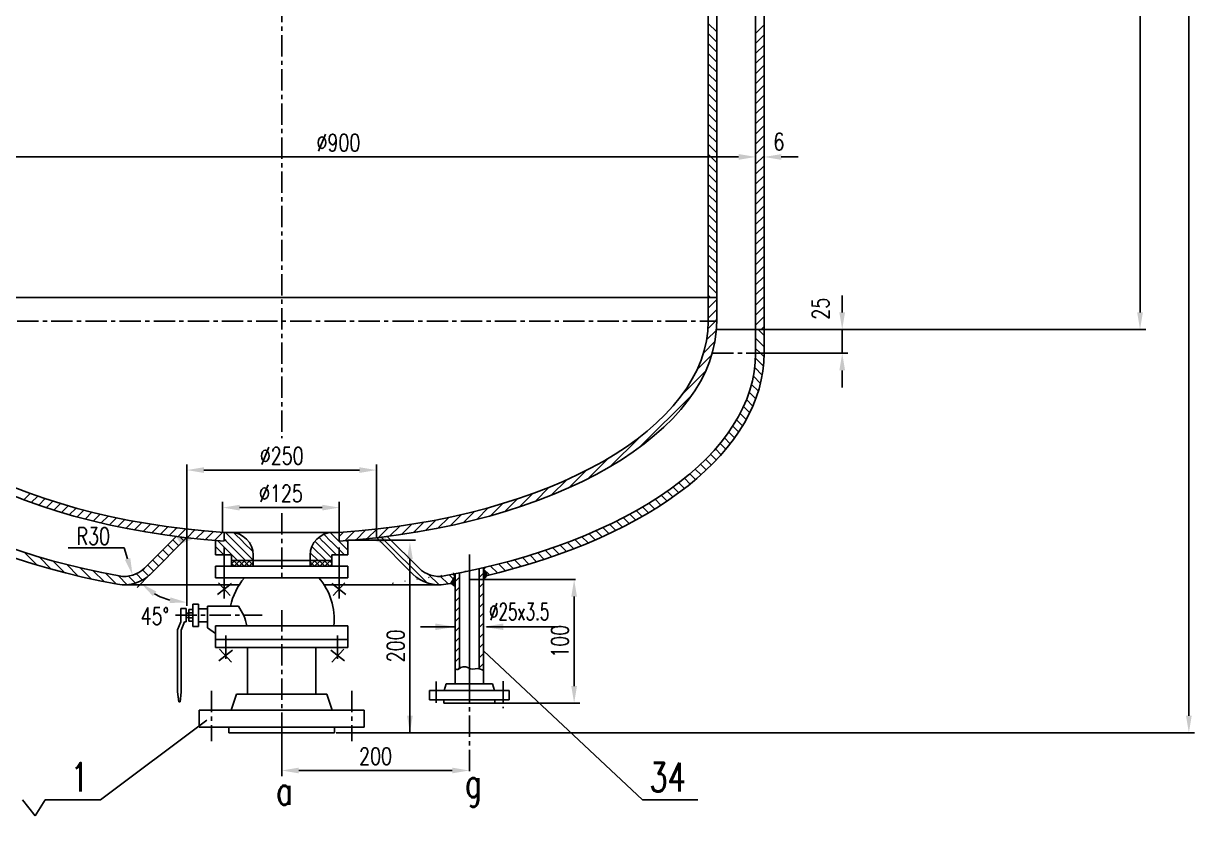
# Model space of a CAD drawing. Extents: x 0 to 1476, y -3 to 841.
# Drawn here: x 163.1 to 369, y 298.6 to 439.1 of the extents above; entities that cross this region are included whole.
import ezdxf
from ezdxf.enums import TextEntityAlignment as Align

# ---------------------------------------------------------------- set-up
doc = ezdxf.new("R2010")
doc.units = 0
doc.header["$LTSCALE"] = 3
doc.header["$MEASUREMENT"] = 0
doc.linetypes.add('CENTER', pattern=[2, 1.25, -0.25, 0.25, -0.25])
doc.layers.get('0').update_dxf_attribs({"linetype": 'CONTINUOUS'})
doc.layers.get('DEFPOINTS').update_dxf_attribs({"linetype": 'CONTINUOUS'})
for name, color, linetype in [('1', 2, 'CONTINUOUS'), ('2', 1, 'CONTINUOUS'), ('3', 2, 'CENTER'), ('4', 2, 'CENTER')]:
    doc.layers.add(name, color=color, linetype=linetype)
doc.styles.get("Standard").update_dxf_attribs({"font": 'simplex', "width": 0.75, "bigfont": 'hztxt'})
doc.dimstyles.get("Standard").update_dxf_attribs({"dimtxt": 3, "dimasz": 3, "dimexe": 1, "dimexo": 0.06, "dimgap": 1, "dimtad": 1, "dimzin": 0, "dimtxsty": 'STANDARD', "dimcen": 0.09, "dimclrd": 3, "dimclre": 3, "dimclrt": 3, "dimazin": 3, "dimtfac": 0.051429, "dimtofl": 0, "dimtmove": 0, "dimatfit": 3, "dimtolj": 1, "dimtzin": 0})

# ---------------------------------------------------------------- blocks, each defined once
blk = doc.blocks.new('*D32')
at = {"color": 3, "linetype": 'BYBLOCK'}
for p, q in [((3090.26, 982.29), (3098.92, 982.29)), ((3097.92, 483.58), (3097.92, 979.29)), ((2961.02, 480.58), (3098.92, 480.58))]:
    blk.add_line(p, q, dxfattribs=at)
for points in [[(3097.42, 979.29), (3098.42, 979.29), (3097.92, 982.29)], [(3097.42, 483.58), (3098.42, 483.58), (3097.92, 480.58)]]:
    blk.add_solid(points, dxfattribs=at)
at = {"layer": 'DEFPOINTS', "color": 0, "linetype": 'BYBLOCK'}
for p in [(3090.2, 982.29), (3097.92, 982.29), (2960.96, 480.58)]:
    blk.add_point(p, dxfattribs=at)
at = {"color": 3, "linetype": 'BYBLOCK', "insert": (3095.42, 731.43), "char_height": 3, "attachment_point": 5, "rotation": 90}
blk.add_mtext('\\A1;3760', dxfattribs=at)
blk = doc.blocks.new('*D23')
at = {"color": 3, "linetype": 'BYBLOCK'}
for p, q in [((2855.09, 517.5), (2855.09, 518.44)), ((2858.09, 517.44), (3018.75, 517.44)), ((3021.75, 517.5), (3021.75, 518.44))]:
    blk.add_line(p, q, dxfattribs=at)
for points in [[(2858.09, 517.94), (2858.09, 516.94), (2855.09, 517.44)], [(3018.75, 517.94), (3018.75, 516.94), (3021.75, 517.44)]]:
    blk.add_solid(points, dxfattribs=at)
at = {"layer": 'DEFPOINTS', "color": 0, "linetype": 'BYBLOCK'}
for p in [(2855.09, 517.44), (3021.75, 517.44), (3021.75, 517.44)]:
    blk.add_point(p, dxfattribs=at)
at = {"color": 3, "linetype": 'BYBLOCK', "insert": (2948.39, 519.94), "char_height": 3, "attachment_point": 5}
blk.add_mtext('\\A1;∅900', dxfattribs=at)
blk = doc.blocks.new('*D28')
at = {"color": 3, "linetype": 'BYBLOCK'}
for p, q in [((3089.27, 746.47), (3088.33, 746.47)), ((3089.33, 743.47), (3089.33, 554.45)), ((3023.31, 551.45), (3090.33, 551.45))]:
    blk.add_line(p, q, dxfattribs=at)
for points in [[(3088.83, 743.47), (3089.83, 743.47), (3089.33, 746.47)], [(3088.83, 554.45), (3089.83, 554.45), (3089.33, 551.45)]]:
    blk.add_solid(points, dxfattribs=at)
at = {"layer": 'DEFPOINTS', "color": 0, "linetype": 'BYBLOCK'}
for p in [(3089.33, 746.47), (3023.25, 551.45), (3089.33, 551.45)]:
    blk.add_point(p, dxfattribs=at)
at = {"color": 3, "linetype": 'BYBLOCK', "insert": (3086.83, 648.96), "char_height": 3, "attachment_point": 5, "rotation": 90}
blk.add_mtext('\\A1;1475', dxfattribs=at)
blk = doc.blocks.new('*D40')
at = {"color": 3, "linetype": 'BYBLOCK'}
for p, q in [((2928.03, 451.5), (2928.03, 456.79)), ((2931.03, 455.79), (2945.55, 455.79)), ((2948.55, 451.48), (2948.55, 456.79))]:
    blk.add_line(p, q, dxfattribs=at)
for points in [[(2931.03, 456.29), (2931.03, 455.29), (2928.03, 455.79)], [(2945.55, 456.29), (2945.55, 455.29), (2948.55, 455.79)]]:
    blk.add_solid(points, dxfattribs=at)
at = {"layer": 'DEFPOINTS', "color": 0, "linetype": 'BYBLOCK'}
for p in [(2948.55, 455.79), (2928.03, 451.44), (2948.55, 451.42)]:
    blk.add_point(p, dxfattribs=at)
at = {"color": 3, "linetype": 'BYBLOCK', "insert": (2938.29, 458.29), "char_height": 3, "attachment_point": 5}
blk.add_mtext('\\A1;∅125', dxfattribs=at)
blk = doc.blocks.new('*D10')
at = {"color": 3, "linetype": 'BYBLOCK'}
for p, q in [((2921.75, 450.58), (2921.75, 463.39)), ((2955.09, 450.58), (2955.09, 463.39)), ((2924.75, 462.39), (2952.09, 462.39))]:
    blk.add_line(p, q, dxfattribs=at)
for points in [[(2924.75, 462.89), (2924.75, 461.89), (2921.75, 462.39)], [(2952.09, 462.89), (2952.09, 461.89), (2955.09, 462.39)]]:
    blk.add_solid(points, dxfattribs=at)
at = {"layer": 'DEFPOINTS', "color": 0, "linetype": 'BYBLOCK'}
for p in [(2955.09, 462.39), (2921.75, 450.52), (2955.09, 450.52)]:
    blk.add_point(p, dxfattribs=at)
at = {"color": 3, "linetype": 'BYBLOCK', "insert": (2938.42, 464.89), "char_height": 3, "attachment_point": 5}
blk.add_mtext('\\A1;∅250', dxfattribs=at)
blk = doc.blocks.new('*D19')
at = {"color": 3, "linetype": 'BYBLOCK'}
for p, q in [((2938.42, 407.13), (2938.42, 399.7)), ((2971.42, 400.65), (2971.42, 401.7)), ((2968.42, 400.7), (2941.42, 400.7))]:
    blk.add_line(p, q, dxfattribs=at)
for points in [[(2941.42, 401.2), (2941.42, 400.2), (2938.42, 400.7)], [(2968.42, 401.2), (2968.42, 400.2), (2971.42, 400.7)]]:
    blk.add_solid(points, dxfattribs=at)
at = {"layer": 'DEFPOINTS', "color": 0, "linetype": 'BYBLOCK'}
for p in [(2938.42, 407.19), (2938.42, 400.7), (2971.42, 400.59)]:
    blk.add_point(p, dxfattribs=at)
at = {"color": 3, "linetype": 'BYBLOCK', "insert": (2954.92, 403.2), "char_height": 3, "attachment_point": 5}
blk.add_mtext('\\A1;200', dxfattribs=at)
blk = doc.blocks.new('*D9')
at = {"color": 3, "linetype": 'BYBLOCK'}
for p, q in [((2990.08, 443.15), (2988.84, 443.15)), ((2989.84, 424.43), (2989.84, 440.15)), ((2975.98, 421.43), (2990.84, 421.43))]:
    blk.add_line(p, q, dxfattribs=at)
for points in [[(2989.34, 440.15), (2990.34, 440.15), (2989.84, 443.15)], [(2989.34, 424.43), (2990.34, 424.43), (2989.84, 421.43)]]:
    blk.add_solid(points, dxfattribs=at)
at = {"layer": 'DEFPOINTS', "color": 0, "linetype": 'BYBLOCK'}
for p in [(2989.84, 443.15), (2990.14, 443.15), (2975.92, 421.43)]:
    blk.add_point(p, dxfattribs=at)
at = {"color": 3, "linetype": 'BYBLOCK', "insert": (2987.34, 432.29), "char_height": 3, "attachment_point": 5, "rotation": 90}
blk.add_mtext('\\A1;100', dxfattribs=at)
blk = doc.blocks.new('*D30')
at = {"color": 3, "linetype": 'BYBLOCK'}
for p, q in [((3036.97, 481.2), (3036.97, 484.2)), ((3040.87, 478.2), (3035.97, 478.2)), ((3036.97, 474.03), (3036.97, 478.2)), ((3023.31, 474.03), (3037.97, 474.03)), ((3036.97, 471.03), (3036.97, 468.03))]:
    blk.add_line(p, q, dxfattribs=at)
for points in [[(3036.47, 481.2), (3037.47, 481.2), (3036.97, 478.2)], [(3036.47, 471.03), (3037.47, 471.03), (3036.97, 474.03)]]:
    blk.add_solid(points, dxfattribs=at)
at = {"layer": 'DEFPOINTS', "color": 0, "linetype": 'BYBLOCK'}
for p in [(3036.97, 478.2), (3040.93, 478.2), (3023.25, 474.03)]:
    blk.add_point(p, dxfattribs=at)
at = {"color": 3, "linetype": 'BYBLOCK', "insert": (3033.17, 481.86), "char_height": 3, "attachment_point": 5, "rotation": 90}
blk.add_mtext('\\A1;25', dxfattribs=at)

msp = doc.modelspace()

# ---------------------------------------------------------------- hatches: boundary and pattern name
at = {"layer": '1'}
h = msp.add_hatch(dxfattribs=at)
h.set_pattern_fill('ANSI31', color=256, scale=8, angle=90, style=0)
h.set_pattern_definition([(135, (-2729.9213, -101.7991), (-0.70710678, -0.70710678), [])])
edge = h.paths.add_edge_path()
edge.add_ellipse((208.49706, 386.77873), major_axis=(-76.5, 0), ratio=0.509803922, start_angle=81.2562874, end_angle=82.3912893, ccw=False)
edge.add_line((196.86792, 348.23198), (196.86792, 345.67714))
edge.add_line((196.86792, 345.67714), (199.6921, 345.67714))
edge.add_line((199.6921, 345.67714), (199.6921, 344.67714))
edge.add_line((199.6921, 344.67714), (203.5111, 344.67714))
edge.add_line((203.5111, 344.67714), (203.5111, 345.62231))
edge.add_arc((199.5111, 345.62231), 4, 360, 450)
edge.add_line((199.5111, 349.62231), (198.36792, 349.62231))
edge.add_line((198.36792, 349.62231), (198.36792, 348.12211))
edge = h.paths.add_edge_path()
edge.add_line((217.30203, 345.67714), (220.1262, 345.67714))
edge.add_line((220.1262, 345.67714), (220.1262, 348.23198))
edge.add_ellipse((208.49706, 386.77873), major_axis=(-76.5, 0), ratio=0.509803922, start_angle=97.6087107, end_angle=98.7437126, ccw=False)
edge.add_line((218.6262, 348.12211), (218.6262, 349.62231))
edge.add_line((218.6262, 349.62231), (217.48302, 349.62231))
edge.add_arc((217.48302, 345.62231), 4, 90, 180)
edge.add_line((213.48302, 345.62231), (213.48302, 344.67714))
edge.add_line((213.48302, 344.67714), (217.30203, 344.67714))
edge.add_line((217.30203, 344.67714), (217.30203, 345.67714))
h = msp.add_hatch(dxfattribs=at)
h.set_pattern_fill('ANSI37', color=256, scale=5, angle=90, style=0)
h.set_pattern_definition([(135, (-2729.92126, -101.79907), (-0.44194174, -0.44194174), []), (225, (-2729.92126, -101.79907), (0.44194174, -0.44194174), [])])
h.paths.add_polyline_path([(199.6921, 344.67714), (199.6921, 343.67714), (203.5111, 343.67714), (203.5111, 344.67714)])
h.paths.add_polyline_path([(217.30203, 343.67714), (217.30203, 344.67714), (213.48302, 344.67714), (213.48302, 343.67714)])
h = msp.add_hatch(dxfattribs=at)
h.set_pattern_fill('ANSI31', color=256, scale=10, style=0)
h.set_pattern_definition([(45, (-2729.9213, -92.9115), (-0.8838835, 0.8838835), [])])
edge = h.paths.add_edge_path()
edge.add_ellipse((208.49706, 381.11873), major_axis=(83.33, 0), ratio=0.500060002, start_angle=-68.5299612, end_angle=-67.9662463, ccw=False)
edge.add_line((238.99706, 342.34025), (238.99706, 325.69483))
edge.add_arc((239.33429, 325.92744), 0.40967, 214.5961489, 309.8987162)
edge.add_arc((240.61783, 324.48637), 1.52039, 124.4145332, 132.1740276, ccw=False)
edge.add_line((239.75854, 325.74065), (239.75854, 342.49218))
h.paths.add_polyline_path([(243.99706, 341.34914), (243.23558, 341.34914), (243.23558, 325.66101, -0.039095138), (243.99706, 325.38296)])
edge = h.paths.add_edge_path()
edge.add_ellipse((208.49706, 381.11873), major_axis=(83.33, 0), ratio=0.500060002, start_angle=-65.3623021, end_angle=-64.7849442, ccw=False)
edge.add_line((243.23558, 343.24229), (243.23558, 341.34914))
edge.add_line((243.23558, 341.34914), (243.99706, 341.34914))
edge.add_line((243.99706, 341.34914), (243.99706, 343.41925))

# ---------------------------------------------------------------- linework, layer by layer
at = {"color": 3, "linetype": 'BYBLOCK'}
for p, q in [((288.82706, 415.62684), (285.82706, 415.62684)), ((296.32706, 415.62684), (299.32706, 415.62684)), ((220.1262, 348.27142), (232.04357, 348.27142)), ((180.81388, 346.89514), (181.40165, 344.98346)), ((231.04357, 344.9623), (231.04357, 314.42157)), ((185.38562, 342.2745), (183.06707, 339.95594)), ((232.90406, 333.04617), (238.99706, 333.04617)), ((244.5318, 333.04617), (257.06066, 333.04617)), ((218.06076, 314.42157), (232.04357, 314.42157))]:
    msp.add_line(p, q, dxfattribs=at)
msp.add_arc((191.82706, 348.71593), 11.3885, 240.1370484, 254.8629516, dxfattribs=at)
for points in [[(288.82706, 416.12684), (288.82706, 415.12684), (291.82706, 415.62684)], [(296.32706, 416.12684), (296.32706, 415.12684), (293.32706, 415.62684)], [(230.54357, 344.9623), (231.54357, 344.9623), (231.04357, 347.9623)], [(181.87957, 345.1304), (180.92372, 344.83652), (182.28329, 342.11593)], [(185.85252, 338.44257), (186.46033, 339.23665), (183.77418, 340.66305)], [(188.91905, 338.21822), (188.78734, 337.22693), (191.82706, 337.32744)], [(235.49706, 332.46284), (235.49706, 333.62951), (238.99706, 333.04617)], [(247.49706, 332.46284), (247.49706, 333.62951), (243.99706, 333.04617)], [(230.54357, 317.42157), (231.54357, 317.42157), (231.04357, 314.42157)]]:
    msp.add_solid(points, dxfattribs=at)
at = {"layer": '1'}
for p, q in [((284.99706, 437.59246), (283.49706, 439.09246)), ((291.82706, 437.33496), (293.32706, 438.83496)), ((284.99706, 435.82469), (283.49706, 437.32469)), ((291.82706, 435.56719), (293.32706, 437.06719)), ((284.99706, 434.05692), (283.49706, 435.55692)), ((291.82706, 433.79942), (293.32706, 435.29942)), ((284.99706, 432.28915), (283.49706, 433.78915)), ((291.82706, 432.03166), (293.32706, 433.53166)), ((284.99706, 430.52139), (283.49706, 432.02139)), ((291.82706, 430.26389), (293.32706, 431.76389)), ((284.99706, 428.75362), (283.49706, 430.25362)), ((284.99706, 426.98585), (283.49706, 428.48585)), ((291.82706, 428.49612), (293.32706, 429.99612)), ((284.99706, 425.21809), (283.49706, 426.71809)), ((291.82706, 426.72835), (293.32706, 428.22835)), ((291.82706, 424.96059), (293.32706, 426.46059)), ((284.99706, 423.45032), (283.49706, 424.95032)), ((291.82706, 423.19282), (293.32706, 424.69282)), ((284.99706, 421.68255), (283.49706, 423.18255)), ((291.82706, 421.42505), (293.32706, 422.92505)), ((284.99706, 419.91479), (283.49706, 421.41479)), ((291.82706, 419.65729), (293.32706, 421.15729)), ((284.99706, 418.14702), (283.49706, 419.64702)), ((291.82706, 417.88952), (293.32706, 419.38952)), ((284.99706, 416.37925), (283.49706, 417.87925)), ((284.99706, 414.61149), (283.49706, 416.11149)), ((291.82706, 416.12175), (293.32706, 417.62175)), ((284.99706, 412.84372), (283.49706, 414.34372)), ((291.82706, 414.35399), (293.32706, 415.85399)), ((291.82706, 412.58622), (293.32706, 414.08622)), ((284.99706, 411.07595), (283.49706, 412.57595)), ((291.82706, 410.81845), (293.32706, 412.31845)), ((284.99706, 409.30818), (283.49706, 410.80818)), ((291.82706, 409.05069), (293.32706, 410.55069)), ((284.99706, 407.54042), (283.49706, 409.04042)), ((291.82706, 407.28292), (293.32706, 408.78292)), ((284.99706, 405.77265), (283.49706, 407.27265)), ((291.82706, 405.51515), (293.32706, 407.01515)), ((284.99706, 404.00488), (283.49706, 405.50488)), ((284.99706, 402.23712), (283.49706, 403.73712)), ((291.82706, 403.74738), (293.32706, 405.24738)), ((284.99706, 400.46935), (283.49706, 401.96935)), ((291.82706, 401.97962), (293.32706, 403.47962)), ((291.82706, 400.21185), (293.32706, 401.71185)), ((284.99706, 398.70158), (283.49706, 400.20158)), ((291.82706, 398.44408), (293.32706, 399.94408)), ((284.99706, 396.93382), (283.49706, 398.43382)), ((291.82706, 396.67632), (293.32706, 398.17632)), ((284.99706, 395.16605), (283.49706, 396.66605)), ((291.82706, 394.90855), (293.32706, 396.40855)), ((284.99706, 393.39828), (283.49706, 394.89828)), ((291.82706, 393.14078), (293.32706, 394.64078)), ((284.99706, 391.63051), (283.49706, 393.13051)), ((283.91108, 390.94873), (283.49706, 391.36275)), ((291.82706, 391.37302), (293.32706, 392.87302)), ((283.49706, 389.06453), (284.99706, 390.56453)), ((291.82706, 389.60525), (293.32706, 391.10525)), ((291.82706, 387.83748), (293.32706, 389.33748)), ((283.49706, 387.29676), (284.99706, 388.79676)), ((291.82706, 386.06971), (293.32706, 387.56971)), ((283.20428, 383.46844), (284.93423, 385.1984)), ((283.45237, 385.4843), (284.7468, 386.77873)), ((284.7468, 386.77873), (284.99706, 387.029)), ((293.32706, 384.22291), (292.26124, 385.28873)), ((292.81385, 385.28873), (293.32706, 385.80195)), ((282.64466, 381.14106), (284.6678, 383.1642)), ((293.32706, 382.25096), (291.82706, 383.75096)), ((292.69152, 381.11873), (291.82706, 381.98319)), ((293.31813, 380.49213), (292.69152, 381.11873)), ((281.54054, 378.26917), (284.10214, 380.83077)), ((293.20821, 378.83428), (291.80829, 380.2342)), ((278.92504, 373.8859), (283.0294, 377.99027)), ((292.6859, 375.82106), (291.43347, 377.07348)), ((292.99157, 377.28315), (291.6747, 378.60002)), ((292.30419, 374.435), (291.10273, 375.63646)), ((271.36328, 364.55637), (280.70279, 373.89589)), ((291.35025, 371.85341), (290.22261, 372.98105)), ((291.85638, 373.11504), (290.69575, 374.27567)), ((290.792, 370.64389), (289.69118, 371.74471)), ((289.53862, 368.36173), (288.4774, 369.42295)), ((290.18672, 369.4814), (289.10774, 370.56038)), ((288.12754, 366.23728), (287.09227, 367.27255)), ((288.85123, 367.28136), (287.8044, 368.32819)), ((266.23046, 361.19133), (271.38238, 366.34324)), ((286.58118, 364.2481), (285.56219, 365.2671)), ((287.37011, 365.22694), (286.34401, 366.25305)), ((262.35153, 359.08016), (265.93845, 362.66708)), ((284.04354, 361.48245), (283.03616, 362.48982)), ((284.9163, 362.37746), (283.90645, 363.3873)), ((285.76268, 363.29884), (284.74902, 364.3125)), ((258.97966, 357.47606), (262.0059, 360.5023)), ((282.22406, 359.76639), (281.21822, 360.77223)), ((283.14573, 360.61249), (282.13964, 361.61858)), ((255.90703, 356.1712), (258.61786, 358.88202)), ((279.32593, 357.36122), (278.31566, 358.37149)), ((280.31326, 358.14166), (279.30523, 359.14969)), ((281.27958, 358.9431), (280.27306, 359.94962)), ((163.17272, 355.36077), (164.29541, 356.48346)), ((250.32502, 354.12472), (252.67518, 356.47488)), ((253.03955, 355.07148), (255.54134, 357.57327)), ((277.29134, 355.86028), (276.27465, 356.87697)), ((278.31839, 356.60099), (277.30521, 357.61417)), ((164.46607, 354.88635), (165.59846, 356.01874)), ((165.77459, 354.4271), (166.91689, 355.5694)), ((167.09817, 353.98292), (168.25058, 355.13533)), ((168.4367, 353.55368), (169.59942, 354.7164)), ((169.7901, 353.13932), (170.96332, 354.31253)), ((245.23505, 352.57028), (247.37527, 354.71051)), ((247.73085, 353.29831), (249.96444, 355.53191)), ((274.09919, 353.74913), (273.06888, 354.77943)), ((275.18118, 354.4349), (274.15588, 355.4602)), ((276.24541, 355.13844), (275.22466, 356.15919)), ((171.15831, 352.73976), (172.3422, 353.92365)), ((172.54128, 352.35496), (173.73604, 353.54971)), ((173.93898, 351.98489), (175.14478, 353.19069)), ((175.35141, 351.62955), (176.56844, 352.84658)), ((176.77858, 351.28896), (178.00702, 352.5174)), ((178.22052, 350.96313), (179.46055, 352.20316)), ((235.97512, 350.38142), (237.86743, 352.27373)), ((238.19997, 350.83851), (240.14158, 352.78011)), ((240.4799, 351.35067), (242.47777, 353.34854)), ((242.82195, 351.92495), (244.88506, 353.98806)), ((269.60261, 351.17464), (268.54847, 352.22878)), ((270.75124, 351.79378), (269.70357, 352.84145)), ((271.88379, 352.42899), (270.84227, 353.47051)), ((272.99991, 353.08064), (271.96419, 354.11636)), ((179.67728, 350.65212), (180.92909, 351.90393)), ((181.14892, 350.356), (182.41271, 351.61979)), ((182.63555, 350.07486), (183.9115, 351.35081)), ((184.13727, 349.80881), (185.42559, 351.09713)), ((185.6542, 349.55797), (186.9551, 350.85888)), ((187.1865, 349.32251), (188.50021, 350.63622)), ((188.73434, 349.10259), (190.06109, 350.42934)), ((190.29793, 348.89841), (191.63797, 350.23844)), ((191.87749, 348.7102), (193.23108, 350.06379)), ((223.52582, 348.53873), (225.2086, 350.2215)), ((225.51029, 348.75543), (227.22102, 350.46615)), ((227.52734, 349.00471), (229.26818, 350.74555)), ((229.57934, 349.28895), (231.35284, 351.06244)), ((231.66905, 349.61088), (233.47823, 351.42007)), ((233.79969, 349.97376), (235.64821, 351.82228)), ((266.06353, 349.41041), (264.98826, 350.48569)), ((267.25847, 349.98325), (266.1905, 351.05121)), ((268.43825, 350.57123), (267.37734, 351.63214)), ((190.40166, 347.29054), (189.341, 348.3512)), ((191.28555, 348.17442), (190.5988, 348.86117)), ((191.82706, 349.22783), (191.82706, 336.72283)), ((193.47328, 348.53822), (194.84069, 349.90563)), ((195.08557, 348.38274), (196.4671, 349.76428)), ((196.71467, 348.24408), (198.11066, 349.64007)), ((198.36792, 349.62231), (199.5111, 349.62231)), ((218.6262, 348.94241), (219.3578, 349.674)), ((219.64675, 348.19518), (221.27889, 349.82733)), ((221.5719, 348.35257), (223.22857, 350.00924)), ((234.0491, 340.7662), (226.00185, 348.81346)), ((261.13712, 347.26576), (260.0303, 348.37258)), ((262.3903, 347.78034), (261.29169, 348.87895)), ((263.62923, 348.30918), (262.53862, 349.39979)), ((264.85371, 348.85247), (263.77088, 349.9353)), ((165.50417, 343.90376), (163.29613, 346.1118)), ((180.81388, 346.89514), (170.9555, 346.89514)), ((188.6339, 345.52277), (187.57324, 346.58343)), ((189.51778, 346.40665), (188.45712, 347.46731)), ((198.36792, 346.99339), (198.36792, 338.02721)), ((218.6262, 346.99339), (218.6262, 338.02721)), ((254.66266, 344.90139), (253.51209, 346.05195)), ((255.98493, 345.34688), (254.84345, 346.48836)), ((257.29362, 345.80596), (256.16107, 346.9385)), ((258.58863, 346.27871), (257.46484, 347.4025)), ((259.86984, 346.76527), (258.75463, 347.88048)), ((167.98626, 343.18944), (165.85886, 345.31684)), ((170.39509, 342.54837), (168.33584, 344.60762)), ((172.73999, 341.97124), (170.73941, 343.97182)), ((185.98225, 342.87112), (184.92159, 343.93178)), ((186.86613, 343.755), (185.80547, 344.81566)), ((187.75001, 344.63889), (186.68935, 345.69955)), ((247.85013, 342.87508), (246.6518, 344.07341)), ((249.23929, 343.25369), (248.05081, 344.44217)), ((250.61516, 343.64559), (249.43638, 344.82436)), ((251.9777, 344.05081), (250.80849, 345.22002)), ((253.32689, 344.46939), (252.16708, 345.6292)), ((175.02827, 341.45073), (173.07901, 343.39998)), ((177.26583, 340.98093), (175.36206, 342.88471)), ((179.45751, 340.55702), (177.5945, 342.42003)), ((181.34861, 340.43369), (179.77886, 342.00344)), ((182.82411, 340.72596), (181.59373, 341.95633)), ((184.05137, 341.26646), (182.94553, 342.3723)), ((185.08652, 341.99907), (184.02394, 343.06166)), ((236.16995, 340.41312), (234.33497, 342.2481)), ((237.75345, 340.59739), (236.4485, 341.90234)), ((238.99706, 341.12154), (237.97542, 342.14319)), ((245.03199, 342.15769), (243.99706, 343.19261)), ((246.44769, 342.50975), (245.23936, 343.71808)), ((241.49706, 341.34914), (258.90489, 341.34914)), ((198.66539, 331.50329), (198.66539, 327.38594)), ((218.32874, 331.50329), (218.32874, 327.38594)), ((271.96132, 302.6486), (243.98188, 328.82676)), ((176.62403, 302.6486), (195.34229, 316.65116)), ((162.92055, 302.6486), (165.15076, 299.84257)), ((165.15076, 299.84257), (166.9424, 302.6486))]:
    msp.add_line(p, q, dxfattribs=at)
for centre, radius, start, end in [((239.33429, 325.92744), 0.40967, 214.5961489, 309.8987162), ((241.84099, 320.66003), 5.19179, 65.4627605, 78.2844882)]:
    msp.add_arc(centre, radius, start, end, dxfattribs=at)
at = {"layer": '1', "color": 2}
for centre, radius, start, end in [((240.61783, 324.48637), 1.52039, 61.9706201, 132.1740276), ((242.20496, 327.46764), 1.85702, 241.9706201, 291.8201176)]:
    msp.add_arc(centre, radius, start, end, dxfattribs=at)
at = {"layer": '1'}
for points in [[(189.93413, 348.94432), (190.72663, 347.6155), (193.17223, 348.56928)], [(227.06, 348.94432), (226.2675, 347.6155), (223.8219, 348.56928)], [(238.99706, 342.34025), (238.06693, 340.65637), (238.99706, 339.95398)], [(238.99706, 341.86023), (238.99706, 342.34025), (238.3768, 342.21969)], [(243.99706, 342.974), (243.99706, 343.41925), (244.55903, 343.55287)], [(243.99706, 343.41925), (243.99706, 341.13594), (244.79306, 342.1043)]]:
    msp.add_solid(points, dxfattribs=at)
at = {"layer": '2'}
for p, q in [((283.49706, 601.63447), (283.49706, 386.77873)), ((284.99706, 590.54996), (284.99706, 386.77873)), ((291.82706, 562.35239), (291.82706, 412.02726)), ((293.32706, 561.59091), (293.32706, 412.78873)), ((291.82706, 412.78873), (291.82706, 381.11873)), ((293.32706, 412.78873), (293.32706, 381.11873)), ((131.99706, 390.94873), (284.99706, 390.94873)), ((131.99706, 390.94873), (284.99706, 390.94873)), ((284.94121, 385.28873), (293.32706, 385.28873)), ((189.93413, 348.94432), (184.34942, 343.35961)), ((191.82706, 348.71593), (185.42805, 342.31692)), ((196.86792, 348.3082), (196.86792, 345.67714)), ((198.36792, 349.62231), (198.36792, 348.12956)), ((198.36792, 349.62231), (208.54578, 349.62231)), ((218.6262, 349.62231), (208.25828, 349.62231)), ((218.6262, 349.62231), (218.6262, 348.12211)), ((220.1262, 348.3082), (220.1262, 345.67714)), ((225.16706, 348.71593), (231.56607, 342.31692)), ((227.06, 348.94432), (232.64471, 343.35961)), ((196.86792, 345.67714), (199.6921, 345.67714)), ((199.6921, 345.67714), (199.6921, 343.67714)), ((199.6921, 344.67714), (208.49706, 344.67714)), ((217.30203, 344.67714), (208.49706, 344.67714)), ((217.30203, 345.67714), (217.30203, 343.67714)), ((220.1262, 345.67714), (217.30203, 345.67714)), ((196.86792, 343.67714), (208.49706, 343.67714)), ((196.86792, 343.67714), (196.86792, 341.67751)), ((220.1262, 343.67714), (208.49706, 343.67714)), ((220.1262, 343.67714), (220.1262, 341.67751)), ((181.11093, 340.41911), (201.08336, 340.41911)), ((196.86792, 341.67751), (208.54073, 341.67751)), ((199.65694, 340.63041), (197.22089, 338.72855)), ((197.36886, 340.79431), (199.46167, 338.52111)), ((220.1262, 341.67751), (208.45339, 341.67751)), ((235.8832, 340.41911), (215.91076, 340.41911)), ((217.33719, 340.63041), (219.77324, 338.72855)), ((219.62526, 340.79431), (217.53245, 338.52111)), ((191.71381, 336.23238), (190.74941, 336.23238)), ((190.74941, 336.23238), (190.74941, 335.06715)), ((191.71381, 336.23238), (191.71381, 335.06715)), ((192.89411, 336.10513), (192.14954, 336.10513)), ((192.14954, 336.10513), (192.14954, 334.98461)), ((192.90434, 337.0433), (192.89411, 337.0433)), ((192.89411, 337.0433), (192.89411, 335.06715)), ((193.88557, 337.0433), (192.90434, 337.0433)), ((193.88557, 335.06715), (193.88557, 337.0433)), ((195.48007, 336.22069), (193.88557, 336.22069)), ((195.48007, 336.66005), (200.87685, 336.66005)), ((195.48007, 336.66005), (195.48007, 332.8616)), ((190.74941, 333.90192), (190.18926, 332.53257)), ((190.74941, 333.90192), (190.74941, 335.06715)), ((191.40354, 333.90192), (190.82724, 332.45291)), ((191.71381, 333.90192), (191.40354, 333.90192)), ((192.14954, 335.45478), (191.71381, 335.45478)), ((191.71381, 333.90192), (191.71381, 335.06715)), ((192.14954, 334.67952), (191.71381, 334.67952)), ((192.89411, 335.51776), (192.14954, 335.51776)), ((192.14954, 334.02917), (192.14954, 335.1497)), ((192.89411, 334.61655), (192.14954, 334.61655)), ((192.89411, 334.02917), (192.14954, 334.02917)), ((192.89411, 333.091), (192.89411, 335.06715)), ((193.88557, 335.06715), (193.88557, 333.091)), ((195.48007, 333.91362), (193.88557, 333.91362)), ((190.18926, 332.53257), (190.18926, 321.61907)), ((190.82724, 332.45291), (190.82724, 321.57924)), ((192.90434, 333.091), (192.89411, 333.091)), ((193.88557, 333.091), (192.90434, 333.091)), ((195.48007, 332.8616), (196.86792, 331.88135)), ((196.86792, 333.20799), (208.49706, 333.20799)), ((196.86792, 333.20799), (196.86792, 329.43074)), ((220.1262, 333.20799), (208.49706, 333.20799)), ((220.1262, 333.20799), (220.1262, 329.43074)), ((196.86792, 330.84077), (208.54073, 330.84077)), ((220.1262, 330.84077), (208.45339, 330.84077)), ((196.86792, 329.43074), (208.4814, 329.43074)), ((199.86595, 328.95205), (197.42991, 327.05019)), ((197.57788, 329.11595), (199.67069, 326.84275)), ((202.51622, 329.43074), (202.51622, 321.23178)), ((220.1262, 329.43074), (208.51273, 329.43074)), ((214.47791, 329.43074), (214.47791, 321.23178)), ((217.12817, 328.95205), (219.56422, 327.05019)), ((219.41625, 329.11595), (217.32344, 326.84275)), ((190.18926, 321.61907), (190.38862, 319.82658)), ((190.62786, 319.82658), (190.82724, 321.57924)), ((237.0784, 321.83443), (237.44345, 323.02275)), ((245.91573, 321.83443), (245.55068, 323.02275)), ((190.38862, 319.82658), (190.62786, 319.82658)), ((199.62413, 318.41556), (200.57966, 321.19315)), ((200.57966, 321.19315), (208.72181, 321.19315)), ((216.41446, 321.19315), (208.27231, 321.19315)), ((217.36999, 318.41556), (216.41446, 321.19315)), ((193.98198, 315.41676), (193.98198, 318.41556)), ((193.98198, 318.41556), (208.49706, 318.41556)), ((223.01215, 318.41556), (208.49706, 318.41556)), ((223.01215, 315.41676), (223.01215, 318.41556)), ((208.49706, 315.41676), (193.98198, 315.41676)), ((199.22988, 314.42157), (199.22988, 315.41676)), ((208.49706, 315.41676), (223.01215, 315.41676)), ((217.76425, 314.42157), (217.76425, 315.41676)), ((208.49706, 314.42157), (199.22988, 314.42157)), ((208.49706, 314.42157), (199.22988, 314.42157)), ((208.49706, 314.42157), (200.31278, 314.42157)), ((208.49706, 314.42157), (216.68135, 314.42157)), ((208.49706, 314.42157), (217.76425, 314.42157)), ((208.49706, 314.42157), (217.76425, 314.42157)), ((166.9424, 302.6486), (176.62403, 302.6486)), ((271.96132, 302.6486), (281.64294, 302.6486))]:
    msp.add_line(p, q, dxfattribs=at)
at = {"layer": '2', "color": 1}
for p, q in [((203.5111, 345.62231), (203.5111, 343.67714)), ((213.48302, 345.62231), (213.48302, 343.67714)), ((238.99706, 342.34025), (238.99706, 323.02275)), ((239.75854, 342.49218), (239.75854, 325.74065)), ((243.23558, 343.24229), (243.23558, 325.66101)), ((243.99706, 343.41925), (243.99706, 323.02275)), ((234.49706, 321.83443), (244.49706, 321.83443)), ((234.49706, 320.23443), (234.49706, 321.83443)), ((237.44345, 323.02275), (244.3921, 323.02275)), ((245.55068, 323.02275), (244.3921, 323.02275)), ((248.49706, 321.83443), (244.49706, 321.83443)), ((248.49706, 320.23443), (248.49706, 321.83443)), ((245.39706, 320.23443), (234.49706, 320.23443)), ((236.99706, 319.63443), (236.99706, 320.23443)), ((241.49706, 319.63443), (236.99706, 319.63443)), ((241.49706, 319.63443), (245.99706, 319.63443)), ((245.39706, 320.23443), (248.49706, 320.23443)), ((245.99706, 319.63443), (245.99706, 320.23443))]:
    msp.add_line(p, q, dxfattribs=at)
at = {"layer": '2'}
for centre, radius, start, end in [((199.5111, 345.62231), 4, 0, 90), ((217.48302, 345.62231), 4, 90, 180), ((180.83186, 346.91312), 6.5, 259.5752553, 315), ((180.81388, 346.89514), 5, 259.6522816, 315), ((236.16227, 346.91312), 6.5, 225, 280.4247447), ((236.18024, 346.89514), 5, 225, 280.3477184), ((210.46986, 334.38249), 11.20675, 139.3868117, 168.2740354), ((206.52426, 334.38249), 11.20675, 353.9842025, 40.6131883), ((194.68707, 331.98113), 7.75923, 9.0975904, 37.0860102)]:
    msp.add_arc(centre, radius, start, end, dxfattribs=at)
for centre, major_axis, ratio, start_param, end_param in [((208.49706, 386.77873), (-76.5, 0), 0.509803922, 0, 1.437999273), ((208.49706, 386.77873), (-75, 0), 0.5, 0, 1.435327128), ((208.49706, 386.77873), (-76.5, 0), 0.509803922, 1.703593381, 3.141592654), ((208.49706, 386.77873), (75, 0), 0.5, -1.435327128, 0), ((208.49706, 381.11873), (84.83, 0), 0.508900153, 3.141592654, 4.365482845), ((208.49706, 381.11873), (83.33, 0), 0.500060002, 3.141592654, 4.362291702), ((208.49706, 381.11873), (83.33, 0), 0.500060002, -1.220699097, 0), ((208.49706, 381.11873), (-84.83, 0), 0.508900153, 2.002571842, 3.141592654), ((208.49706, 381.11873), (84.83, 0), 0.508900153, -1.223890192, -1.203018643)]:
    msp.add_ellipse(centre, major_axis=major_axis, ratio=ratio, start_param=start_param, end_param=end_param, dxfattribs=at)
at = {"layer": '3'}
for p, q in [((208.49706, 605.04379), (208.49706, 366.22584)), ((131.99706, 386.77873), (284.99706, 386.77873)), ((284.18715, 381.11873), (293.32706, 381.11873)), ((208.49706, 353.01054), (208.49706, 341.34296)), ((241.49706, 307.68074), (241.49706, 345.76995)), ((241.49706, 345.16669), (241.49706, 323.48128)), ((208.49706, 335.96402), (208.49706, 314.27862)), ((189.80798, 335.06715), (205.06437, 335.06715))]:
    msp.add_line(p, q, dxfattribs=at)
at = {"layer": '4', "color": 2}
for p, q in [((235.67042, 323.4058), (235.67042, 318.99291)), ((247.41617, 323.49835), (247.41617, 318.75634)), ((196.15691, 321.77924), (196.15691, 312.96647)), ((220.83721, 321.77924), (220.83721, 312.96647))]:
    msp.add_line(p, q, dxfattribs=at)
at = {"layer": 'DEFPOINTS', "color": 0, "linetype": 'BYBLOCK'}
for p in [(191.82706, 349.22783), (191.82706, 348.71593), (191.82706, 348.71593), (191.82706, 348.71593), (180.81388, 346.89514), (182.28329, 342.11593), (185.42805, 342.31692), (185.42805, 342.31692), (186.13281, 338.85321), (191.82706, 331.34392), (231.04357, 314.62901)]:
    msp.add_point(p, dxfattribs=at)

# ---------------------------------------------------------------- texts
at = {"color": 3, "linetype": 'BYBLOCK', "width": 0.65}
msp.add_text('%%c25x3.5', height=3, dxfattribs=at).set_placement((250.25735, 335.71707), align=Align.MIDDLE)
at = {"color": 3, "linetype": 'BYBLOCK', "char_height": 3, "attachment_point": 5}
for s, insert in [('\\A1;6', (295.92376, 418.31348)), ('\\A1;R30', (175.37279, 348.97852)), ('45%%d', (186.20788, 334.91502))]:
    msp.add_mtext(s, dxfattribs=dict(at, insert=insert))
at = {"color": 3, "linetype": 'BYBLOCK', "insert": (228.54357, 329.68334), "char_height": 3, "attachment_point": 5, "rotation": 90}
msp.add_mtext('200', dxfattribs=at)
at = {"layer": '1', "color": 2}
for s, width, p in [('1', 0.75, (171.35938, 304.1134)), ('34', 0.75, (273.15242, 304.1134)), ('a', 0.7, (207.54764, 301.76454)), ('g', 0.7, (240.76445, 303.08648))]:
    msp.add_text(s, height=5, dxfattribs=dict(at, width=width)).set_placement(p)

# ---------------------------------------------------------------- dimensions: what is measured, and where the dimension line sits
at = {"layer": '1'}
for base, p1, p2, angle, text, picture, middle, set_off in [((368.00191, 816.12972), (231.04357, 314.42157), (360.27742, 816.12972), 90, '3760', '*D32', (365.50191, 565.27565), (-2729.92126, -166.15689)), ((359.40691, 385.28873), (359.40691, 580.31157), (293.32706, 385.28873), 90, '1475', '*D28', (356.90691, 482.80015), (-2729.92126, -166.15689)), ((259.91667, 341.34914), (245.99706, 319.63443), (260.21615, 341.34914), 270, '100', '*D9', (257.41667, 266.13397), (-2729.92126, -101.79907))]:
    dim = msp.add_linear_dim(base=base, p1=p1, p2=p2, angle=angle, text=text, dimstyle='STANDARD', dxfattribs=at)
    dim.commit()
    dim.dimension.update_dxf_attribs({"geometry": picture, "text_midpoint": middle, "insert": set_off})
dim = msp.add_linear_dim(base=(291.82706, 415.64538), p1=(125.16706, 415.64538), p2=(291.82706, 415.64538), text='%%c900', dimstyle='STANDARD', dxfattribs=at)
dim.commit()
dim.dimension.update_dxf_attribs({"geometry": '*D23', "text_midpoint": (218.47217, 418.14538), "dimtype": 128, "insert": (-2729.92126, -101.79907)})
dim = msp.add_linear_dim(base=(307.04869, 385.28873), p1=(293.32706, 381.11873), p2=(311.01284, 385.28873), angle=90, text='25', dimstyle='STANDARD', dxfattribs=at)
dim.commit()
dim.dimension.update_dxf_attribs({"geometry": '*D30', "text_midpoint": (303.2469, 388.94553), "dimtype": 128, "insert": (-2729.92126, -92.91152)})
for base, p1, p2, text, picture, middle, set_off in [((225.16706, 360.59218), (191.82706, 348.71593), (225.16706, 348.71593), '%%c250', '*D10', (208.49706, 298.73436), (-2729.92126, -101.79907)), ((218.6262, 353.99079), (198.11066, 349.64007), (218.6262, 349.62231), '%%c125', '*D40', (208.36843, 292.13296), (-2729.92126, -101.79907)), ((208.49706, 307.79041), (241.49706, 307.68074), (208.49706, 314.27862), '200', '*D19', (224.99706, 245.93258), (-2729.92126, -92.91152))]:
    dim = msp.add_linear_dim(base=base, p1=p1, p2=p2, text=text, dimstyle='STANDARD', dxfattribs=at)
    dim.commit()
    dim.dimension.update_dxf_attribs({"geometry": picture, "text_midpoint": middle, "insert": set_off})

doc.saveas('drawing.dxf')
